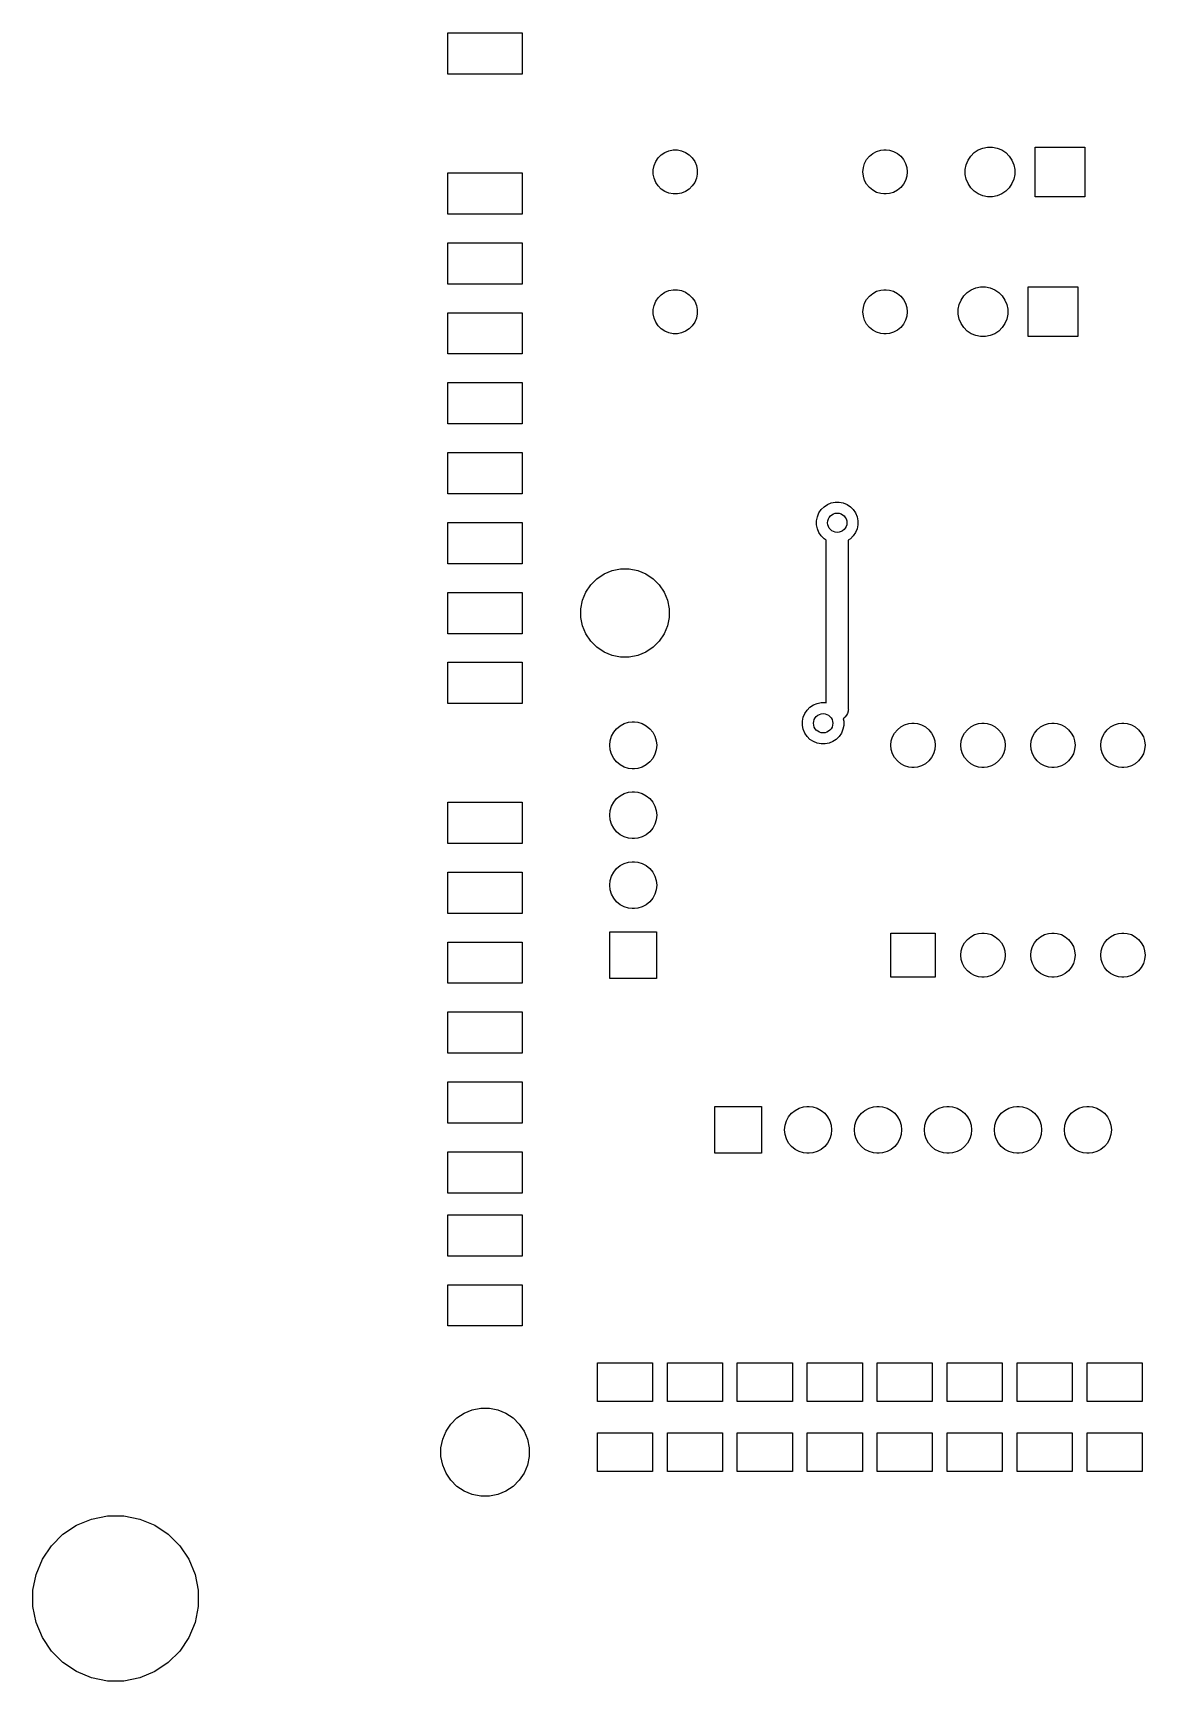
# Model space of a CAD drawing. Extents: x 80 to 161, y -179 to -63.
# Drawn here: x 79.8 to 120.2, y -178.8 to -118.9 of the extents above; entities that cross this region are included whole.
import ezdxf

# ---------------------------------------------------------------- set-up
doc = ezdxf.new("R2010")
doc.units = 0
doc.header["$MEASUREMENT"] = 0
doc.layers.add('BLACK', color=7, linetype='CONTINUOUS')

msp = doc.modelspace()

# ---------------------------------------------------------------- linework, layer by layer
at = {"layer": 'BLACK', "linetype": 'CONTINUOUS'}
for p, q in [((94.87, -120.405), (94.87, -118.905)), ((94.87, -118.905), (97.57, -118.905)), ((97.57, -118.905), (97.57, -120.405)), ((97.57, -120.405), (94.87, -120.405)), ((102.614, -123.331), (102.745, -123.243)), ((102.745, -123.243), (102.891, -123.183)), ((102.891, -123.183), (103.045, -123.152)), ((103.045, -123.152), (103.203, -123.152)), ((103.203, -123.152), (103.357, -123.183)), ((103.357, -123.183), (103.503, -123.243)), ((103.503, -123.243), (103.634, -123.331)), ((110.176, -123.384), (110.297, -123.284)), ((110.297, -123.284), (110.436, -123.209)), ((110.436, -123.209), (110.587, -123.164)), ((110.587, -123.164), (110.705, -123.152)), ((110.705, -123.152), (110.783, -123.152)), ((110.783, -123.152), (110.901, -123.164)), ((110.901, -123.164), (111.052, -123.209)), ((111.052, -123.209), (111.191, -123.284)), ((111.191, -123.284), (111.312, -123.384)), ((113.855, -123.378), (113.98, -123.253)), ((113.98, -123.253), (114.128, -123.154)), ((114.128, -123.154), (114.291, -123.087)), ((114.291, -123.087), (114.465, -123.052)), ((114.465, -123.052), (114.643, -123.052)), ((114.643, -123.052), (114.817, -123.087)), ((114.817, -123.087), (114.98, -123.154)), ((114.98, -123.154), (115.128, -123.253)), ((115.128, -123.253), (115.253, -123.378)), ((116.194, -124.852), (116.194, -123.052)), ((116.194, -123.052), (117.994, -123.052)), ((117.994, -123.052), (117.994, -124.852)), ((102.324, -123.873), (102.355, -123.719)), ((102.324, -124.031), (102.324, -123.873)), ((102.355, -123.719), (102.415, -123.573)), ((102.415, -123.573), (102.503, -123.442)), ((102.503, -123.442), (102.614, -123.331)), ((103.634, -123.331), (103.745, -123.442)), ((103.745, -123.442), (103.833, -123.573)), ((103.833, -123.573), (103.893, -123.719)), ((103.893, -123.719), (103.924, -123.873)), ((103.924, -123.873), (103.924, -124.031)), ((109.94, -123.952), (109.956, -123.795)), ((109.956, -123.795), (110.001, -123.644)), ((110.001, -123.644), (110.076, -123.505)), ((110.076, -123.505), (110.176, -123.384)), ((111.312, -123.384), (111.412, -123.505)), ((111.412, -123.505), (111.487, -123.644)), ((111.487, -123.644), (111.532, -123.795)), ((111.532, -123.795), (111.548, -123.952)), ((113.654, -123.863), (113.689, -123.689)), ((113.654, -124.041), (113.654, -123.863)), ((113.689, -123.689), (113.756, -123.526)), ((113.756, -123.526), (113.855, -123.378)), ((115.253, -123.378), (115.352, -123.526)), ((115.352, -123.526), (115.419, -123.689)), ((115.419, -123.689), (115.454, -123.863)), ((115.454, -123.863), (115.454, -124.041)), ((94.87, -125.485), (94.87, -123.985)), ((94.87, -123.985), (97.57, -123.985)), ((97.57, -123.985), (97.57, -125.485)), ((102.355, -124.185), (102.324, -124.031)), ((102.415, -124.331), (102.355, -124.185)), ((102.503, -124.462), (102.415, -124.331)), ((102.614, -124.573), (102.503, -124.462)), ((103.745, -124.462), (103.634, -124.573)), ((103.833, -124.331), (103.745, -124.462)), ((103.893, -124.185), (103.833, -124.331)), ((103.924, -124.031), (103.893, -124.185)), ((109.956, -124.109), (109.94, -123.952)), ((110.001, -124.26), (109.956, -124.109)), ((110.076, -124.399), (110.001, -124.26)), ((110.176, -124.52), (110.076, -124.399)), ((111.412, -124.399), (111.312, -124.52)), ((111.487, -124.26), (111.412, -124.399)), ((111.532, -124.109), (111.487, -124.26)), ((111.548, -123.952), (111.532, -124.109)), ((113.689, -124.215), (113.654, -124.041)), ((113.756, -124.378), (113.689, -124.215)), ((113.855, -124.526), (113.756, -124.378)), ((115.352, -124.378), (115.253, -124.526)), ((115.419, -124.215), (115.352, -124.378)), ((115.454, -124.041), (115.419, -124.215)), ((102.745, -124.661), (102.614, -124.573)), ((102.891, -124.721), (102.745, -124.661)), ((103.045, -124.752), (102.891, -124.721)), ((103.203, -124.752), (103.045, -124.752)), ((103.357, -124.721), (103.203, -124.752)), ((103.503, -124.661), (103.357, -124.721)), ((103.634, -124.573), (103.503, -124.661)), ((110.297, -124.62), (110.176, -124.52)), ((110.436, -124.695), (110.297, -124.62)), ((110.587, -124.74), (110.436, -124.695)), ((110.705, -124.752), (110.587, -124.74)), ((110.783, -124.752), (110.705, -124.752)), ((110.901, -124.74), (110.783, -124.752)), ((111.052, -124.695), (110.901, -124.74)), ((111.191, -124.62), (111.052, -124.695)), ((111.312, -124.52), (111.191, -124.62)), ((113.98, -124.651), (113.855, -124.526)), ((114.128, -124.75), (113.98, -124.651)), ((114.291, -124.817), (114.128, -124.75)), ((114.465, -124.852), (114.291, -124.817)), ((114.643, -124.852), (114.465, -124.852)), ((114.817, -124.817), (114.643, -124.852)), ((114.98, -124.75), (114.817, -124.817)), ((115.128, -124.651), (114.98, -124.75)), ((115.253, -124.526), (115.128, -124.651)), ((117.994, -124.852), (116.194, -124.852)), ((97.57, -125.485), (94.87, -125.485)), ((94.87, -128.025), (94.87, -126.525)), ((94.87, -126.525), (97.57, -126.525)), ((97.57, -126.525), (97.57, -128.025)), ((97.57, -128.025), (94.87, -128.025)), ((102.355, -128.799), (102.415, -128.653)), ((102.415, -128.653), (102.503, -128.522)), ((102.503, -128.522), (102.614, -128.411)), ((102.614, -128.411), (102.745, -128.323)), ((102.745, -128.323), (102.891, -128.263)), ((102.891, -128.263), (103.045, -128.232)), ((103.045, -128.232), (103.203, -128.232)), ((103.203, -128.232), (103.357, -128.263)), ((103.357, -128.263), (103.503, -128.323)), ((103.503, -128.323), (103.634, -128.411)), ((103.634, -128.411), (103.745, -128.522)), ((103.745, -128.522), (103.833, -128.653)), ((103.833, -128.653), (103.893, -128.799)), ((110.001, -128.724), (110.076, -128.585)), ((110.076, -128.585), (110.176, -128.464)), ((110.176, -128.464), (110.297, -128.364)), ((110.297, -128.364), (110.436, -128.289)), ((110.436, -128.289), (110.587, -128.244)), ((110.587, -128.244), (110.705, -128.232)), ((110.705, -128.232), (110.783, -128.232)), ((110.783, -128.232), (110.901, -128.244)), ((110.901, -128.244), (111.052, -128.289)), ((111.052, -128.289), (111.191, -128.364)), ((111.191, -128.364), (111.312, -128.464)), ((111.312, -128.464), (111.412, -128.585)), ((111.412, -128.585), (111.487, -128.724)), ((113.435, -128.769), (113.502, -128.606)), ((113.502, -128.606), (113.601, -128.458)), ((113.601, -128.458), (113.726, -128.333)), ((113.726, -128.333), (113.874, -128.234)), ((113.874, -128.234), (114.037, -128.167)), ((114.037, -128.167), (114.211, -128.132)), ((114.211, -128.132), (114.389, -128.132)), ((114.389, -128.132), (114.563, -128.167)), ((114.563, -128.167), (114.726, -128.234)), ((114.726, -128.234), (114.874, -128.333)), ((114.874, -128.333), (114.999, -128.458)), ((114.999, -128.458), (115.098, -128.606)), ((115.098, -128.606), (115.165, -128.769)), ((115.94, -129.932), (115.94, -128.132)), ((115.94, -128.132), (117.74, -128.132)), ((117.74, -128.132), (117.74, -129.932)), ((94.87, -130.565), (94.87, -129.065)), ((94.87, -129.065), (97.57, -129.065)), ((97.57, -129.065), (97.57, -130.565)), ((102.324, -128.953), (102.355, -128.799)), ((102.324, -129.111), (102.324, -128.953)), ((102.355, -129.265), (102.324, -129.111)), ((102.415, -129.411), (102.355, -129.265)), ((103.893, -129.265), (103.833, -129.411)), ((103.893, -128.799), (103.924, -128.953)), ((103.924, -129.111), (103.893, -129.265)), ((103.924, -128.953), (103.924, -129.111)), ((109.94, -129.032), (109.956, -128.875)), ((109.956, -129.189), (109.94, -129.032)), ((109.956, -128.875), (110.001, -128.724)), ((110.001, -129.34), (109.956, -129.189)), ((111.487, -128.724), (111.532, -128.875)), ((111.532, -129.189), (111.487, -129.34)), ((111.532, -128.875), (111.548, -129.032)), ((111.548, -129.032), (111.532, -129.189)), ((113.4, -128.943), (113.435, -128.769)), ((113.4, -129.121), (113.4, -128.943)), ((113.435, -129.295), (113.4, -129.121)), ((113.502, -129.458), (113.435, -129.295)), ((115.165, -129.295), (115.098, -129.458)), ((115.165, -128.769), (115.2, -128.943)), ((115.2, -129.121), (115.165, -129.295)), ((115.2, -128.943), (115.2, -129.121)), ((102.503, -129.542), (102.415, -129.411)), ((102.614, -129.653), (102.503, -129.542)), ((102.745, -129.741), (102.614, -129.653)), ((102.891, -129.801), (102.745, -129.741)), ((103.045, -129.832), (102.891, -129.801)), ((103.203, -129.832), (103.045, -129.832)), ((103.357, -129.801), (103.203, -129.832)), ((103.503, -129.741), (103.357, -129.801)), ((103.634, -129.653), (103.503, -129.741)), ((103.745, -129.542), (103.634, -129.653)), ((103.833, -129.411), (103.745, -129.542)), ((110.076, -129.479), (110.001, -129.34)), ((110.176, -129.6), (110.076, -129.479)), ((110.297, -129.7), (110.176, -129.6)), ((110.436, -129.775), (110.297, -129.7)), ((110.587, -129.82), (110.436, -129.775)), ((110.705, -129.832), (110.587, -129.82)), ((110.783, -129.832), (110.705, -129.832)), ((110.901, -129.82), (110.783, -129.832)), ((111.052, -129.775), (110.901, -129.82)), ((111.191, -129.7), (111.052, -129.775)), ((111.312, -129.6), (111.191, -129.7)), ((111.412, -129.479), (111.312, -129.6)), ((111.487, -129.34), (111.412, -129.479)), ((113.601, -129.606), (113.502, -129.458)), ((113.726, -129.731), (113.601, -129.606)), ((113.874, -129.83), (113.726, -129.731)), ((114.037, -129.897), (113.874, -129.83)), ((114.211, -129.932), (114.037, -129.897)), ((114.563, -129.897), (114.389, -129.932)), ((114.726, -129.83), (114.563, -129.897)), ((114.874, -129.731), (114.726, -129.83)), ((114.999, -129.606), (114.874, -129.731)), ((115.098, -129.458), (114.999, -129.606)), ((114.389, -129.932), (114.211, -129.932)), ((117.74, -129.932), (115.94, -129.932)), ((97.57, -130.565), (94.87, -130.565)), ((94.87, -133.105), (94.87, -131.605)), ((94.87, -131.605), (97.57, -131.605)), ((97.57, -131.605), (97.57, -133.105)), ((97.57, -133.105), (94.87, -133.105)), ((94.87, -135.645), (94.87, -134.145)), ((94.87, -134.145), (97.57, -134.145)), ((97.57, -134.145), (97.57, -135.645)), ((97.57, -135.645), (94.87, -135.645)), ((108.259, -136.621), (108.288, -136.476)), ((108.288, -136.476), (108.344, -136.34)), ((108.344, -136.34), (108.426, -136.217)), ((108.426, -136.217), (108.531, -136.112)), ((108.531, -136.112), (108.654, -136.03)), ((108.654, -136.03), (108.79, -135.974)), ((108.79, -135.974), (108.935, -135.945)), ((108.935, -135.945), (109.083, -135.945)), ((109.083, -135.945), (109.228, -135.974)), ((109.228, -135.974), (109.364, -136.03)), ((109.364, -136.03), (109.487, -136.112)), ((109.487, -136.112), (109.592, -136.217)), ((109.592, -136.217), (109.674, -136.34)), ((109.674, -136.34), (109.73, -136.476)), ((109.73, -136.476), (109.759, -136.621)), ((94.87, -138.185), (94.87, -136.685)), ((94.87, -136.685), (97.57, -136.685)), ((97.57, -136.685), (97.57, -138.185)), ((108.259, -136.769), (108.259, -136.621)), ((108.288, -136.914), (108.259, -136.769)), ((108.344, -137.05), (108.288, -136.914)), ((108.426, -137.173), (108.344, -137.05)), ((109.674, -137.05), (109.592, -137.173)), ((109.73, -136.914), (109.674, -137.05)), ((109.759, -136.769), (109.73, -136.914)), ((109.759, -136.621), (109.759, -136.769)), ((108.531, -137.278), (108.426, -137.173)), ((108.609, -137.33), (108.531, -137.278)), ((108.609, -143.238), (108.609, -137.33)), ((109.487, -137.278), (109.409, -137.33)), ((109.409, -137.33), (109.409, -143.447)), ((109.592, -137.173), (109.487, -137.278)), ((97.57, -138.185), (94.87, -138.185)), ((100.057, -138.955), (100.28, -138.732)), ((100.28, -138.732), (100.542, -138.557)), ((100.542, -138.557), (100.833, -138.436)), ((100.833, -138.436), (101.142, -138.375)), ((101.142, -138.375), (101.458, -138.375)), ((101.458, -138.375), (101.767, -138.436)), ((101.767, -138.436), (102.058, -138.557)), ((102.058, -138.557), (102.32, -138.732)), ((102.32, -138.732), (102.543, -138.955)), ((94.87, -140.725), (94.87, -139.225)), ((94.87, -139.225), (97.57, -139.225)), ((97.57, -139.225), (97.57, -140.725)), ((99.7615, -139.508), (99.8821, -139.217)), ((99.8821, -139.217), (100.057, -138.955)), ((102.543, -138.955), (102.718, -139.217)), ((102.718, -139.217), (102.839, -139.508)), ((99.7, -139.817), (99.7615, -139.508)), ((99.7, -140.133), (99.7, -139.817)), ((102.839, -139.508), (102.9, -139.817)), ((102.9, -139.817), (102.9, -140.133)), ((99.7615, -140.442), (99.7, -140.133)), ((99.8821, -140.733), (99.7615, -140.442)), ((102.839, -140.442), (102.718, -140.733)), ((102.9, -140.133), (102.839, -140.442)), ((97.57, -140.725), (94.87, -140.725)), ((100.057, -140.995), (99.8821, -140.733)), ((100.28, -141.218), (100.057, -140.995)), ((100.542, -141.393), (100.28, -141.218)), ((102.32, -141.218), (102.058, -141.393)), ((102.543, -140.995), (102.32, -141.218)), ((102.718, -140.733), (102.543, -140.995)), ((94.87, -143.265), (94.87, -141.765)), ((94.87, -141.765), (97.57, -141.765)), ((97.57, -141.765), (97.57, -143.265)), ((100.833, -141.514), (100.542, -141.393)), ((101.142, -141.575), (100.833, -141.514)), ((101.458, -141.575), (101.142, -141.575)), ((101.767, -141.514), (101.458, -141.575)), ((102.058, -141.393), (101.767, -141.514)), ((97.57, -143.265), (94.87, -143.265)), ((107.775, -143.761), (107.831, -143.625)), ((107.831, -143.625), (107.913, -143.502)), ((107.913, -143.502), (108.018, -143.397)), ((108.018, -143.397), (108.141, -143.315)), ((108.141, -143.315), (108.277, -143.259)), ((108.277, -143.259), (108.422, -143.23)), ((108.422, -143.23), (108.57, -143.23)), ((108.57, -143.23), (108.609, -143.238)), ((109.38, -143.621), (109.343, -143.69)), ((109.403, -143.545), (109.38, -143.621)), ((109.409, -143.487), (109.403, -143.545)), ((109.409, -143.447), (109.411, -143.467)), ((109.411, -143.467), (109.409, -143.487)), ((109.409, -143.487), (109.409, -143.487)), ((100.89, -144.305), (100.996, -144.176)), ((100.996, -144.176), (101.125, -144.07)), ((101.125, -144.07), (101.273, -143.991)), ((101.273, -143.991), (101.433, -143.942)), ((101.433, -143.942), (101.558, -143.93)), ((101.558, -143.93), (101.642, -143.93)), ((101.642, -143.93), (101.767, -143.942)), ((101.767, -143.942), (101.927, -143.991)), ((101.927, -143.991), (102.075, -144.07)), ((102.075, -144.07), (102.204, -144.176)), ((102.204, -144.176), (102.31, -144.305)), ((107.746, -143.906), (107.775, -143.761)), ((107.746, -144.054), (107.746, -143.906)), ((107.775, -144.199), (107.746, -144.054)), ((107.831, -144.335), (107.775, -144.199)), ((109.217, -144.199), (109.161, -144.335)), ((109.246, -144.054), (109.217, -144.199)), ((109.278, -143.764), (109.228, -143.814)), ((109.228, -143.814), (109.246, -143.906)), ((109.246, -143.906), (109.246, -144.054)), ((109.293, -143.751), (109.278, -143.764)), ((109.343, -143.69), (109.293, -143.751)), ((111.092, -144.333), (111.192, -144.212)), ((111.192, -144.212), (111.313, -144.112)), ((111.313, -144.112), (111.452, -144.037)), ((111.452, -144.037), (111.603, -143.992)), ((111.603, -143.992), (111.721, -143.98)), ((111.721, -143.98), (111.799, -143.98)), ((111.799, -143.98), (111.917, -143.992)), ((111.917, -143.992), (112.068, -144.037)), ((112.068, -144.037), (112.207, -144.112)), ((112.207, -144.112), (112.328, -144.212)), ((112.328, -144.212), (112.428, -144.333)), ((113.632, -144.333), (113.732, -144.212)), ((113.732, -144.212), (113.853, -144.112)), ((113.853, -144.112), (113.992, -144.037)), ((113.992, -144.037), (114.143, -143.992)), ((114.143, -143.992), (114.261, -143.98)), ((114.261, -143.98), (114.339, -143.98)), ((114.339, -143.98), (114.457, -143.992)), ((114.457, -143.992), (114.608, -144.037)), ((114.608, -144.037), (114.747, -144.112)), ((114.747, -144.112), (114.868, -144.212)), ((114.868, -144.212), (114.968, -144.333)), ((116.172, -144.333), (116.272, -144.212)), ((116.272, -144.212), (116.393, -144.112)), ((116.393, -144.112), (116.532, -144.037)), ((116.532, -144.037), (116.683, -143.992)), ((116.683, -143.992), (116.801, -143.98)), ((116.801, -143.98), (116.879, -143.98)), ((116.879, -143.98), (116.997, -143.992)), ((116.997, -143.992), (117.148, -144.037)), ((117.148, -144.037), (117.287, -144.112)), ((117.287, -144.112), (117.408, -144.212)), ((117.408, -144.212), (117.508, -144.333)), ((118.712, -144.333), (118.812, -144.212)), ((118.812, -144.212), (118.933, -144.112)), ((118.933, -144.112), (119.072, -144.037)), ((119.072, -144.037), (119.223, -143.992)), ((119.223, -143.992), (119.341, -143.98)), ((119.341, -143.98), (119.419, -143.98)), ((119.419, -143.98), (119.537, -143.992)), ((119.537, -143.992), (119.688, -144.037)), ((119.688, -144.037), (119.827, -144.112)), ((119.827, -144.112), (119.948, -144.212)), ((119.948, -144.212), (120.048, -144.333)), ((100.746, -144.78), (100.762, -144.613)), ((100.762, -144.947), (100.746, -144.78)), ((100.762, -144.613), (100.811, -144.453)), ((100.811, -144.453), (100.89, -144.305)), ((102.31, -144.305), (102.389, -144.453)), ((102.389, -144.453), (102.438, -144.613)), ((102.438, -144.613), (102.454, -144.78)), ((102.454, -144.78), (102.438, -144.947)), ((107.913, -144.458), (107.831, -144.335)), ((108.018, -144.563), (107.913, -144.458)), ((108.141, -144.645), (108.018, -144.563)), ((108.277, -144.701), (108.141, -144.645)), ((108.422, -144.73), (108.277, -144.701)), ((108.57, -144.73), (108.422, -144.73)), ((108.715, -144.701), (108.57, -144.73)), ((108.851, -144.645), (108.715, -144.701)), ((108.974, -144.563), (108.851, -144.645)), ((109.079, -144.458), (108.974, -144.563)), ((109.161, -144.335), (109.079, -144.458)), ((110.956, -144.78), (110.972, -144.623)), ((110.972, -144.937), (110.956, -144.78)), ((110.972, -144.623), (111.017, -144.472)), ((111.017, -144.472), (111.092, -144.333)), ((112.428, -144.333), (112.503, -144.472)), ((112.503, -144.472), (112.548, -144.623)), ((112.548, -144.623), (112.564, -144.78)), ((112.564, -144.78), (112.548, -144.937)), ((113.496, -144.78), (113.512, -144.623)), ((113.512, -144.937), (113.496, -144.78)), ((113.512, -144.623), (113.557, -144.472)), ((113.557, -144.472), (113.632, -144.333)), ((114.968, -144.333), (115.043, -144.472)), ((115.043, -144.472), (115.088, -144.623)), ((115.088, -144.623), (115.104, -144.78)), ((115.104, -144.78), (115.088, -144.937)), ((116.036, -144.78), (116.052, -144.623)), ((116.052, -144.937), (116.036, -144.78)), ((116.052, -144.623), (116.097, -144.472)), ((116.097, -144.472), (116.172, -144.333)), ((117.508, -144.333), (117.583, -144.472)), ((117.583, -144.472), (117.628, -144.623)), ((117.628, -144.623), (117.644, -144.78)), ((117.644, -144.78), (117.628, -144.937)), ((118.576, -144.78), (118.592, -144.623)), ((118.592, -144.937), (118.576, -144.78)), ((118.592, -144.623), (118.637, -144.472)), ((118.637, -144.472), (118.712, -144.333)), ((120.048, -144.333), (120.123, -144.472)), ((120.123, -144.472), (120.168, -144.623)), ((120.168, -144.623), (120.184, -144.78)), ((120.184, -144.78), (120.168, -144.937)), ((100.811, -145.107), (100.762, -144.947)), ((100.89, -145.255), (100.811, -145.107)), ((100.996, -145.384), (100.89, -145.255)), ((101.125, -145.49), (100.996, -145.384)), ((102.204, -145.384), (102.075, -145.49)), ((102.31, -145.255), (102.204, -145.384)), ((102.389, -145.107), (102.31, -145.255)), ((102.438, -144.947), (102.389, -145.107)), ((111.017, -145.088), (110.972, -144.937)), ((111.092, -145.227), (111.017, -145.088)), ((111.192, -145.348), (111.092, -145.227)), ((111.313, -145.448), (111.192, -145.348)), ((111.452, -145.523), (111.313, -145.448)), ((112.207, -145.448), (112.068, -145.523)), ((112.328, -145.348), (112.207, -145.448)), ((112.428, -145.227), (112.328, -145.348)), ((112.503, -145.088), (112.428, -145.227)), ((112.548, -144.937), (112.503, -145.088)), ((113.557, -145.088), (113.512, -144.937)), ((113.632, -145.227), (113.557, -145.088)), ((113.732, -145.348), (113.632, -145.227)), ((113.853, -145.448), (113.732, -145.348)), ((113.992, -145.523), (113.853, -145.448)), ((114.747, -145.448), (114.608, -145.523)), ((114.868, -145.348), (114.747, -145.448)), ((114.968, -145.227), (114.868, -145.348)), ((115.043, -145.088), (114.968, -145.227)), ((115.088, -144.937), (115.043, -145.088)), ((116.097, -145.088), (116.052, -144.937)), ((116.172, -145.227), (116.097, -145.088)), ((116.272, -145.348), (116.172, -145.227)), ((116.393, -145.448), (116.272, -145.348)), ((116.532, -145.523), (116.393, -145.448)), ((117.287, -145.448), (117.148, -145.523)), ((117.408, -145.348), (117.287, -145.448)), ((117.508, -145.227), (117.408, -145.348)), ((117.583, -145.088), (117.508, -145.227)), ((117.628, -144.937), (117.583, -145.088)), ((118.637, -145.088), (118.592, -144.937)), ((118.712, -145.227), (118.637, -145.088)), ((118.812, -145.348), (118.712, -145.227)), ((118.933, -145.448), (118.812, -145.348)), ((119.072, -145.523), (118.933, -145.448)), ((119.827, -145.448), (119.688, -145.523)), ((119.948, -145.348), (119.827, -145.448)), ((120.048, -145.227), (119.948, -145.348)), ((120.123, -145.088), (120.048, -145.227)), ((120.168, -144.937), (120.123, -145.088)), ((101.273, -145.569), (101.125, -145.49)), ((101.433, -145.618), (101.273, -145.569)), ((101.558, -145.63), (101.433, -145.618)), ((101.642, -145.63), (101.558, -145.63)), ((101.767, -145.618), (101.642, -145.63)), ((101.927, -145.569), (101.767, -145.618)), ((102.075, -145.49), (101.927, -145.569)), ((111.603, -145.568), (111.452, -145.523)), ((111.721, -145.58), (111.603, -145.568)), ((111.799, -145.58), (111.721, -145.58)), ((111.917, -145.568), (111.799, -145.58)), ((112.068, -145.523), (111.917, -145.568)), ((114.143, -145.568), (113.992, -145.523)), ((114.261, -145.58), (114.143, -145.568)), ((114.339, -145.58), (114.261, -145.58)), ((114.457, -145.568), (114.339, -145.58)), ((114.608, -145.523), (114.457, -145.568)), ((116.683, -145.568), (116.532, -145.523)), ((116.801, -145.58), (116.683, -145.568)), ((116.879, -145.58), (116.801, -145.58)), ((116.997, -145.568), (116.879, -145.58)), ((117.148, -145.523), (116.997, -145.568)), ((119.223, -145.568), (119.072, -145.523)), ((119.341, -145.58), (119.223, -145.568)), ((119.419, -145.58), (119.341, -145.58)), ((119.537, -145.568), (119.419, -145.58)), ((119.688, -145.523), (119.537, -145.568)), ((100.996, -146.716), (101.125, -146.61)), ((101.125, -146.61), (101.273, -146.531)), ((101.273, -146.531), (101.433, -146.482)), ((101.433, -146.482), (101.558, -146.47)), ((101.558, -146.47), (101.642, -146.47)), ((101.642, -146.47), (101.767, -146.482)), ((101.767, -146.482), (101.927, -146.531)), ((101.927, -146.531), (102.075, -146.61)), ((102.075, -146.61), (102.204, -146.716)), ((94.87, -148.345), (94.87, -146.845)), ((94.87, -146.845), (97.57, -146.845)), ((97.57, -146.845), (97.57, -148.345)), ((100.746, -147.32), (100.762, -147.153)), ((100.762, -147.153), (100.811, -146.993)), ((100.811, -146.993), (100.89, -146.845)), ((100.89, -146.845), (100.996, -146.716)), ((102.204, -146.716), (102.31, -146.845)), ((102.31, -146.845), (102.389, -146.993)), ((102.389, -146.993), (102.438, -147.153)), ((102.438, -147.153), (102.454, -147.32)), ((100.762, -147.487), (100.746, -147.32)), ((100.811, -147.647), (100.762, -147.487)), ((100.89, -147.795), (100.811, -147.647)), ((100.996, -147.924), (100.89, -147.795)), ((102.31, -147.795), (102.204, -147.924)), ((102.389, -147.647), (102.31, -147.795)), ((102.438, -147.487), (102.389, -147.647)), ((102.454, -147.32), (102.438, -147.487)), ((97.57, -148.345), (94.87, -148.345)), ((101.125, -148.03), (100.996, -147.924)), ((101.273, -148.109), (101.125, -148.03)), ((101.433, -148.158), (101.273, -148.109)), ((101.558, -148.17), (101.433, -148.158)), ((101.642, -148.17), (101.558, -148.17)), ((101.767, -148.158), (101.642, -148.17)), ((101.927, -148.109), (101.767, -148.158)), ((102.075, -148.03), (101.927, -148.109)), ((102.204, -147.924), (102.075, -148.03)), ((101.273, -149.071), (101.433, -149.022)), ((101.433, -149.022), (101.558, -149.01)), ((101.558, -149.01), (101.642, -149.01)), ((101.642, -149.01), (101.767, -149.022)), ((101.767, -149.022), (101.927, -149.071)), ((94.87, -150.885), (94.87, -149.385)), ((94.87, -149.385), (97.57, -149.385)), ((97.57, -149.385), (97.57, -150.885)), ((100.762, -149.693), (100.811, -149.533)), ((100.811, -149.533), (100.89, -149.385)), ((100.89, -149.385), (100.996, -149.256)), ((100.996, -149.256), (101.125, -149.15)), ((101.125, -149.15), (101.273, -149.071)), ((101.927, -149.071), (102.075, -149.15)), ((102.075, -149.15), (102.204, -149.256)), ((102.204, -149.256), (102.31, -149.385)), ((102.31, -149.385), (102.389, -149.533)), ((102.389, -149.533), (102.438, -149.693)), ((100.746, -149.86), (100.762, -149.693)), ((100.762, -150.027), (100.746, -149.86)), ((100.811, -150.187), (100.762, -150.027)), ((100.89, -150.335), (100.811, -150.187)), ((102.389, -150.187), (102.31, -150.335)), ((102.438, -150.027), (102.389, -150.187)), ((102.438, -149.693), (102.454, -149.86)), ((102.454, -149.86), (102.438, -150.027)), ((100.996, -150.464), (100.89, -150.335)), ((101.125, -150.57), (100.996, -150.464)), ((101.273, -150.649), (101.125, -150.57)), ((101.433, -150.698), (101.273, -150.649)), ((101.558, -150.71), (101.433, -150.698)), ((101.642, -150.71), (101.558, -150.71)), ((101.767, -150.698), (101.642, -150.71)), ((101.927, -150.649), (101.767, -150.698)), ((102.075, -150.57), (101.927, -150.649)), ((102.204, -150.464), (102.075, -150.57)), ((102.31, -150.335), (102.204, -150.464)), ((97.57, -150.885), (94.87, -150.885)), ((94.87, -153.425), (94.87, -151.925)), ((94.87, -151.925), (97.57, -151.925)), ((97.57, -151.925), (97.57, -153.425)), ((100.75, -153.25), (100.75, -151.55)), ((100.75, -151.55), (102.45, -151.55)), ((102.45, -151.55), (102.45, -153.25)), ((110.96, -153.2), (110.96, -151.6)), ((110.96, -151.6), (112.56, -151.6)), ((112.56, -151.6), (112.56, -153.2)), ((113.557, -152.092), (113.632, -151.953)), ((113.632, -151.953), (113.732, -151.832)), ((113.732, -151.832), (113.853, -151.732)), ((113.853, -151.732), (113.992, -151.657)), ((113.992, -151.657), (114.143, -151.612)), ((114.143, -151.612), (114.261, -151.6)), ((114.261, -151.6), (114.339, -151.6)), ((114.339, -151.6), (114.457, -151.612)), ((114.457, -151.612), (114.608, -151.657)), ((114.608, -151.657), (114.747, -151.732)), ((114.747, -151.732), (114.868, -151.832)), ((114.868, -151.832), (114.968, -151.953)), ((114.968, -151.953), (115.043, -152.092)), ((116.097, -152.092), (116.172, -151.953)), ((116.172, -151.953), (116.272, -151.832)), ((116.272, -151.832), (116.393, -151.732)), ((116.393, -151.732), (116.532, -151.657)), ((116.532, -151.657), (116.683, -151.612)), ((116.683, -151.612), (116.801, -151.6)), ((116.801, -151.6), (116.879, -151.6)), ((116.879, -151.6), (116.997, -151.612)), ((116.997, -151.612), (117.148, -151.657)), ((117.148, -151.657), (117.287, -151.732)), ((117.287, -151.732), (117.408, -151.832)), ((117.408, -151.832), (117.508, -151.953)), ((117.508, -151.953), (117.583, -152.092)), ((118.637, -152.092), (118.712, -151.953)), ((118.712, -151.953), (118.812, -151.832)), ((118.812, -151.832), (118.933, -151.732)), ((118.933, -151.732), (119.072, -151.657)), ((119.072, -151.657), (119.223, -151.612)), ((119.223, -151.612), (119.341, -151.6)), ((119.341, -151.6), (119.419, -151.6)), ((119.419, -151.6), (119.537, -151.612)), ((119.537, -151.612), (119.688, -151.657)), ((119.688, -151.657), (119.827, -151.732)), ((119.827, -151.732), (119.948, -151.832)), ((119.948, -151.832), (120.048, -151.953)), ((120.048, -151.953), (120.123, -152.092)), ((113.496, -152.4), (113.512, -152.243)), ((113.512, -152.557), (113.496, -152.4)), ((113.512, -152.243), (113.557, -152.092)), ((113.557, -152.708), (113.512, -152.557)), ((115.043, -152.092), (115.088, -152.243)), ((115.088, -152.557), (115.043, -152.708)), ((115.088, -152.243), (115.104, -152.4)), ((115.104, -152.4), (115.088, -152.557)), ((116.036, -152.4), (116.052, -152.243)), ((116.052, -152.557), (116.036, -152.4)), ((116.052, -152.243), (116.097, -152.092)), ((116.097, -152.708), (116.052, -152.557)), ((117.583, -152.092), (117.628, -152.243)), ((117.628, -152.557), (117.583, -152.708)), ((117.628, -152.243), (117.644, -152.4)), ((117.644, -152.4), (117.628, -152.557)), ((118.576, -152.4), (118.592, -152.243)), ((118.592, -152.557), (118.576, -152.4)), ((118.592, -152.243), (118.637, -152.092)), ((118.637, -152.708), (118.592, -152.557)), ((120.123, -152.092), (120.168, -152.243)), ((120.168, -152.557), (120.123, -152.708)), ((120.168, -152.243), (120.184, -152.4)), ((120.184, -152.4), (120.168, -152.557)), ((112.56, -153.2), (110.96, -153.2)), ((113.632, -152.847), (113.557, -152.708)), ((113.732, -152.968), (113.632, -152.847)), ((113.853, -153.068), (113.732, -152.968)), ((113.992, -153.143), (113.853, -153.068)), ((114.143, -153.188), (113.992, -153.143)), ((114.261, -153.2), (114.143, -153.188)), ((114.339, -153.2), (114.261, -153.2)), ((114.457, -153.188), (114.339, -153.2)), ((114.608, -153.143), (114.457, -153.188)), ((114.747, -153.068), (114.608, -153.143)), ((114.868, -152.968), (114.747, -153.068)), ((114.968, -152.847), (114.868, -152.968)), ((115.043, -152.708), (114.968, -152.847)), ((116.172, -152.847), (116.097, -152.708)), ((116.272, -152.968), (116.172, -152.847)), ((116.393, -153.068), (116.272, -152.968)), ((116.532, -153.143), (116.393, -153.068)), ((116.683, -153.188), (116.532, -153.143)), ((116.801, -153.2), (116.683, -153.188)), ((116.879, -153.2), (116.801, -153.2)), ((116.997, -153.188), (116.879, -153.2)), ((117.148, -153.143), (116.997, -153.188)), ((117.287, -153.068), (117.148, -153.143)), ((117.408, -152.968), (117.287, -153.068)), ((117.508, -152.847), (117.408, -152.968)), ((117.583, -152.708), (117.508, -152.847)), ((118.712, -152.847), (118.637, -152.708)), ((118.812, -152.968), (118.712, -152.847)), ((118.933, -153.068), (118.812, -152.968)), ((119.072, -153.143), (118.933, -153.068)), ((119.223, -153.188), (119.072, -153.143)), ((119.341, -153.2), (119.223, -153.188)), ((119.419, -153.2), (119.341, -153.2)), ((119.537, -153.188), (119.419, -153.2)), ((119.688, -153.143), (119.537, -153.188)), ((119.827, -153.068), (119.688, -153.143)), ((119.948, -152.968), (119.827, -153.068)), ((120.048, -152.847), (119.948, -152.968)), ((120.123, -152.708), (120.048, -152.847)), ((97.57, -153.425), (94.87, -153.425)), ((102.45, -153.25), (100.75, -153.25)), ((94.87, -155.965), (94.87, -154.465)), ((94.87, -154.465), (97.57, -154.465)), ((97.57, -154.465), (97.57, -155.965)), ((97.57, -155.965), (94.87, -155.965)), ((94.87, -158.505), (94.87, -157.005)), ((94.87, -157.005), (97.57, -157.005)), ((97.57, -157.005), (97.57, -158.505)), ((104.56, -159.6), (104.56, -157.9)), ((104.56, -157.9), (106.26, -157.9)), ((106.26, -157.9), (106.26, -159.6)), ((107.475, -158.04), (107.623, -157.961)), ((107.623, -157.961), (107.783, -157.912)), ((107.783, -157.912), (107.908, -157.9)), ((107.908, -157.9), (107.992, -157.9)), ((107.992, -157.9), (108.117, -157.912)), ((108.117, -157.912), (108.277, -157.961)), ((108.277, -157.961), (108.425, -158.04)), ((110.015, -158.04), (110.163, -157.961)), ((110.163, -157.961), (110.323, -157.912)), ((110.323, -157.912), (110.448, -157.9)), ((110.448, -157.9), (110.532, -157.9)), ((110.532, -157.9), (110.657, -157.912)), ((110.657, -157.912), (110.817, -157.961)), ((110.817, -157.961), (110.965, -158.04)), ((112.555, -158.04), (112.703, -157.961)), ((112.703, -157.961), (112.863, -157.912)), ((112.863, -157.912), (112.988, -157.9)), ((112.988, -157.9), (113.072, -157.9)), ((113.072, -157.9), (113.197, -157.912)), ((113.197, -157.912), (113.357, -157.961)), ((113.357, -157.961), (113.505, -158.04)), ((115.095, -158.04), (115.243, -157.961)), ((115.243, -157.961), (115.403, -157.912)), ((115.403, -157.912), (115.528, -157.9)), ((115.528, -157.9), (115.612, -157.9)), ((115.612, -157.9), (115.737, -157.912)), ((115.737, -157.912), (115.897, -157.961)), ((115.897, -157.961), (116.045, -158.04)), ((117.635, -158.04), (117.783, -157.961)), ((117.783, -157.961), (117.943, -157.912)), ((117.943, -157.912), (118.068, -157.9)), ((118.068, -157.9), (118.152, -157.9)), ((118.152, -157.9), (118.277, -157.912)), ((118.277, -157.912), (118.437, -157.961)), ((118.437, -157.961), (118.585, -158.04)), ((97.57, -158.505), (94.87, -158.505)), ((107.096, -158.75), (107.112, -158.583)), ((107.112, -158.583), (107.161, -158.423)), ((107.161, -158.423), (107.24, -158.275)), ((107.24, -158.275), (107.346, -158.146)), ((107.346, -158.146), (107.475, -158.04)), ((108.425, -158.04), (108.554, -158.146)), ((108.554, -158.146), (108.66, -158.275)), ((108.66, -158.275), (108.739, -158.423)), ((108.739, -158.423), (108.788, -158.583)), ((108.788, -158.583), (108.804, -158.75)), ((109.636, -158.75), (109.652, -158.583)), ((109.652, -158.583), (109.701, -158.423)), ((109.701, -158.423), (109.78, -158.275)), ((109.78, -158.275), (109.886, -158.146)), ((109.886, -158.146), (110.015, -158.04)), ((110.965, -158.04), (111.094, -158.146)), ((111.094, -158.146), (111.2, -158.275)), ((111.2, -158.275), (111.279, -158.423)), ((111.279, -158.423), (111.328, -158.583)), ((111.328, -158.583), (111.344, -158.75)), ((112.176, -158.75), (112.192, -158.583)), ((112.192, -158.583), (112.241, -158.423)), ((112.241, -158.423), (112.32, -158.275)), ((112.32, -158.275), (112.426, -158.146)), ((112.426, -158.146), (112.555, -158.04)), ((113.505, -158.04), (113.634, -158.146)), ((113.634, -158.146), (113.74, -158.275)), ((113.74, -158.275), (113.819, -158.423)), ((113.819, -158.423), (113.868, -158.583)), ((113.868, -158.583), (113.884, -158.75)), ((114.716, -158.75), (114.732, -158.583)), ((114.732, -158.583), (114.781, -158.423)), ((114.781, -158.423), (114.86, -158.275)), ((114.86, -158.275), (114.966, -158.146)), ((114.966, -158.146), (115.095, -158.04)), ((116.045, -158.04), (116.174, -158.146)), ((116.174, -158.146), (116.28, -158.275)), ((116.28, -158.275), (116.359, -158.423)), ((116.359, -158.423), (116.408, -158.583)), ((116.408, -158.583), (116.424, -158.75)), ((117.256, -158.75), (117.272, -158.583)), ((117.272, -158.583), (117.321, -158.423)), ((117.321, -158.423), (117.4, -158.275)), ((117.4, -158.275), (117.506, -158.146)), ((117.506, -158.146), (117.635, -158.04)), ((118.585, -158.04), (118.714, -158.146)), ((118.714, -158.146), (118.82, -158.275)), ((118.82, -158.275), (118.899, -158.423)), ((118.899, -158.423), (118.948, -158.583)), ((118.948, -158.583), (118.964, -158.75)), ((107.112, -158.917), (107.096, -158.75)), ((107.161, -159.077), (107.112, -158.917)), ((107.24, -159.225), (107.161, -159.077)), ((107.346, -159.354), (107.24, -159.225)), ((108.66, -159.225), (108.554, -159.354)), ((108.739, -159.077), (108.66, -159.225)), ((108.788, -158.917), (108.739, -159.077)), ((108.804, -158.75), (108.788, -158.917)), ((109.652, -158.917), (109.636, -158.75)), ((109.701, -159.077), (109.652, -158.917)), ((109.78, -159.225), (109.701, -159.077)), ((109.886, -159.354), (109.78, -159.225)), ((111.2, -159.225), (111.094, -159.354)), ((111.279, -159.077), (111.2, -159.225)), ((111.328, -158.917), (111.279, -159.077)), ((111.344, -158.75), (111.328, -158.917)), ((112.192, -158.917), (112.176, -158.75)), ((112.241, -159.077), (112.192, -158.917)), ((112.32, -159.225), (112.241, -159.077)), ((112.426, -159.354), (112.32, -159.225)), ((113.74, -159.225), (113.634, -159.354)), ((113.819, -159.077), (113.74, -159.225)), ((113.868, -158.917), (113.819, -159.077)), ((113.884, -158.75), (113.868, -158.917)), ((114.732, -158.917), (114.716, -158.75)), ((114.781, -159.077), (114.732, -158.917)), ((114.86, -159.225), (114.781, -159.077)), ((114.966, -159.354), (114.86, -159.225)), ((116.28, -159.225), (116.174, -159.354)), ((116.359, -159.077), (116.28, -159.225)), ((116.408, -158.917), (116.359, -159.077)), ((116.424, -158.75), (116.408, -158.917)), ((117.272, -158.917), (117.256, -158.75)), ((117.321, -159.077), (117.272, -158.917)), ((117.4, -159.225), (117.321, -159.077)), ((117.506, -159.354), (117.4, -159.225)), ((118.82, -159.225), (118.714, -159.354)), ((118.899, -159.077), (118.82, -159.225)), ((118.948, -158.917), (118.899, -159.077)), ((118.964, -158.75), (118.948, -158.917)), ((94.87, -161.045), (94.87, -159.545)), ((94.87, -159.545), (97.57, -159.545)), ((97.57, -159.545), (97.57, -161.045)), ((106.26, -159.6), (104.56, -159.6)), ((107.475, -159.46), (107.346, -159.354)), ((107.623, -159.539), (107.475, -159.46)), ((107.783, -159.588), (107.623, -159.539)), ((107.908, -159.6), (107.783, -159.588)), ((107.992, -159.6), (107.908, -159.6)), ((108.117, -159.588), (107.992, -159.6)), ((108.277, -159.539), (108.117, -159.588)), ((108.425, -159.46), (108.277, -159.539)), ((108.554, -159.354), (108.425, -159.46)), ((110.015, -159.46), (109.886, -159.354)), ((110.163, -159.539), (110.015, -159.46)), ((110.323, -159.588), (110.163, -159.539)), ((110.448, -159.6), (110.323, -159.588)), ((110.532, -159.6), (110.448, -159.6)), ((110.657, -159.588), (110.532, -159.6)), ((110.817, -159.539), (110.657, -159.588)), ((110.965, -159.46), (110.817, -159.539)), ((111.094, -159.354), (110.965, -159.46)), ((112.555, -159.46), (112.426, -159.354)), ((112.703, -159.539), (112.555, -159.46)), ((112.863, -159.588), (112.703, -159.539)), ((112.988, -159.6), (112.863, -159.588)), ((113.072, -159.6), (112.988, -159.6)), ((113.197, -159.588), (113.072, -159.6)), ((113.357, -159.539), (113.197, -159.588)), ((113.505, -159.46), (113.357, -159.539)), ((113.634, -159.354), (113.505, -159.46)), ((115.095, -159.46), (114.966, -159.354)), ((115.243, -159.539), (115.095, -159.46)), ((115.403, -159.588), (115.243, -159.539)), ((115.528, -159.6), (115.403, -159.588)), ((115.612, -159.6), (115.528, -159.6)), ((115.737, -159.588), (115.612, -159.6)), ((115.897, -159.539), (115.737, -159.588)), ((116.045, -159.46), (115.897, -159.539)), ((116.174, -159.354), (116.045, -159.46)), ((117.635, -159.46), (117.506, -159.354)), ((117.783, -159.539), (117.635, -159.46)), ((117.943, -159.588), (117.783, -159.539)), ((118.068, -159.6), (117.943, -159.588)), ((118.152, -159.6), (118.068, -159.6)), ((118.277, -159.588), (118.152, -159.6)), ((118.437, -159.539), (118.277, -159.588)), ((118.585, -159.46), (118.437, -159.539)), ((118.714, -159.354), (118.585, -159.46)), ((97.57, -161.045), (94.87, -161.045)), ((94.87, -163.331), (94.87, -161.831)), ((94.87, -161.831), (97.57, -161.831)), ((97.57, -161.831), (97.57, -163.331)), ((97.57, -163.331), (94.87, -163.331)), ((94.87, -165.871), (94.87, -164.371)), ((94.87, -164.371), (97.57, -164.371)), ((97.57, -164.371), (97.57, -165.871)), ((97.57, -165.871), (94.87, -165.871)), ((100.3, -168.615), (100.3, -167.215)), ((100.3, -167.215), (102.3, -167.215)), ((102.3, -167.215), (102.3, -168.615)), ((102.84, -168.615), (102.84, -167.215)), ((102.84, -167.215), (104.84, -167.215)), ((104.84, -167.215), (104.84, -168.615)), ((105.38, -168.615), (105.38, -167.215)), ((105.38, -167.215), (107.38, -167.215)), ((107.38, -167.215), (107.38, -168.615)), ((107.92, -168.615), (107.92, -167.215)), ((107.92, -167.215), (109.92, -167.215)), ((109.92, -167.215), (109.92, -168.615)), ((110.46, -168.615), (110.46, -167.215)), ((110.46, -167.215), (112.46, -167.215)), ((112.46, -167.215), (112.46, -168.615)), ((113, -168.615), (113, -167.215)), ((113, -167.215), (115, -167.215)), ((115, -167.215), (115, -168.615)), ((115.54, -168.615), (115.54, -167.215)), ((115.54, -167.215), (117.54, -167.215)), ((117.54, -167.215), (117.54, -168.615)), ((118.08, -168.615), (118.08, -167.215)), ((118.08, -167.215), (120.08, -167.215)), ((120.08, -167.215), (120.08, -168.615)), ((102.3, -168.615), (100.3, -168.615)), ((104.84, -168.615), (102.84, -168.615)), ((107.38, -168.615), (105.38, -168.615)), ((109.92, -168.615), (107.92, -168.615)), ((112.46, -168.615), (110.46, -168.615)), ((115, -168.615), (113, -168.615)), ((117.54, -168.615), (115.54, -168.615)), ((120.08, -168.615), (118.08, -168.615)), ((94.9772, -169.435), (95.2001, -169.212)), ((95.2001, -169.212), (95.4621, -169.037)), ((95.4621, -169.037), (95.7533, -168.916)), ((95.7533, -168.916), (96.0624, -168.855)), ((96.0624, -168.855), (96.3776, -168.855)), ((96.3776, -168.855), (96.6867, -168.916)), ((96.6867, -168.916), (96.9779, -169.037)), ((96.9779, -169.037), (97.2399, -169.212)), ((97.2399, -169.212), (97.4628, -169.435)), ((94.62, -170.297), (94.6815, -169.988)), ((94.6815, -169.988), (94.8021, -169.697)), ((94.8021, -169.697), (94.9772, -169.435)), ((97.4628, -169.435), (97.6379, -169.697)), ((97.6379, -169.697), (97.7585, -169.988)), ((97.7585, -169.988), (97.82, -170.297)), ((100.3, -171.155), (100.3, -169.755)), ((100.3, -169.755), (102.3, -169.755)), ((102.3, -169.755), (102.3, -171.155)), ((102.84, -171.155), (102.84, -169.755)), ((102.84, -169.755), (104.84, -169.755)), ((104.84, -169.755), (104.84, -171.155)), ((105.38, -171.155), (105.38, -169.755)), ((105.38, -169.755), (107.38, -169.755)), ((107.38, -169.755), (107.38, -171.155)), ((107.92, -171.155), (107.92, -169.755)), ((107.92, -169.755), (109.92, -169.755)), ((109.92, -169.755), (109.92, -171.155)), ((110.46, -171.155), (110.46, -169.755)), ((110.46, -169.755), (112.46, -169.755)), ((112.46, -169.755), (112.46, -171.155)), ((113, -171.155), (113, -169.755)), ((113, -169.755), (115, -169.755)), ((115, -169.755), (115, -171.155)), ((115.54, -171.155), (115.54, -169.755)), ((115.54, -169.755), (117.54, -169.755)), ((117.54, -169.755), (117.54, -171.155)), ((118.08, -171.155), (118.08, -169.755)), ((118.08, -169.755), (120.08, -169.755)), ((120.08, -169.755), (120.08, -171.155)), ((94.62, -170.613), (94.62, -170.297)), ((97.82, -170.297), (97.82, -170.613)), ((94.6815, -170.922), (94.62, -170.613)), ((94.8021, -171.213), (94.6815, -170.922)), ((97.7585, -170.922), (97.6379, -171.213)), ((97.82, -170.613), (97.7585, -170.922)), ((102.3, -171.155), (100.3, -171.155)), ((104.84, -171.155), (102.84, -171.155)), ((107.38, -171.155), (105.38, -171.155)), ((109.92, -171.155), (107.92, -171.155)), ((112.46, -171.155), (110.46, -171.155)), ((115, -171.155), (113, -171.155)), ((117.54, -171.155), (115.54, -171.155)), ((120.08, -171.155), (118.08, -171.155)), ((94.9772, -171.475), (94.8021, -171.213)), ((95.2001, -171.698), (94.9772, -171.475)), ((95.4621, -171.873), (95.2001, -171.698)), ((97.2399, -171.698), (96.9779, -171.873)), ((97.4628, -171.475), (97.2399, -171.698)), ((97.6379, -171.213), (97.4628, -171.475)), ((95.7533, -171.994), (95.4621, -171.873)), ((96.0624, -172.055), (95.7533, -171.994)), ((96.3776, -172.055), (96.0624, -172.055)), ((96.6867, -171.994), (96.3776, -172.055)), ((96.9779, -171.873), (96.6867, -171.994)), ((81.3831, -173.11), (81.929, -172.884)), ((81.929, -172.884), (82.5086, -172.768)), ((82.5086, -172.768), (83.0994, -172.768)), ((83.0994, -172.768), (83.679, -172.884)), ((83.679, -172.884), (84.2249, -173.11)), ((80.474, -173.856), (80.8918, -173.438)), ((80.8918, -173.438), (81.3831, -173.11)), ((84.2249, -173.11), (84.7162, -173.438)), ((84.7162, -173.438), (85.1341, -173.856)), ((80.1457, -174.347), (80.474, -173.856)), ((85.1341, -173.856), (85.4623, -174.347)), ((79.9195, -174.893), (80.1457, -174.347)), ((85.4623, -174.347), (85.6885, -174.893)), ((79.8043, -175.473), (79.9195, -174.893)), ((85.6885, -174.893), (85.8037, -175.473)), ((79.8043, -176.063), (79.8043, -175.473)), ((85.8037, -175.473), (85.8037, -176.063)), ((79.9195, -176.643), (79.8043, -176.063)), ((85.8037, -176.063), (85.6885, -176.643)), ((80.1457, -177.189), (79.9195, -176.643)), ((80.474, -177.68), (80.1457, -177.189)), ((85.4623, -177.189), (85.1341, -177.68)), ((85.6885, -176.643), (85.4623, -177.189)), ((80.8918, -178.098), (80.474, -177.68)), ((85.1341, -177.68), (84.7162, -178.098)), ((81.3831, -178.426), (80.8918, -178.098)), ((84.7162, -178.098), (84.2249, -178.426)), ((81.929, -178.652), (81.3831, -178.426)), ((82.5086, -178.768), (81.929, -178.652)), ((83.0994, -178.768), (82.5086, -178.768)), ((83.679, -178.652), (83.0994, -178.768)), ((84.2249, -178.426), (83.679, -178.652))]:
    msp.add_line(p, q, dxfattribs=at)
at = {"layer": 'BLACK'}
for centre in [(109.009, -136.695), (108.496, -143.98)]:
    msp.add_circle(centre, 0.35, dxfattribs=at)

doc.saveas('drawing.dxf')
